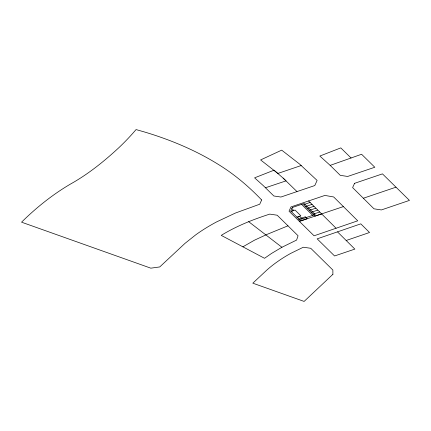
<?xml version="1.0" encoding="UTF-8"?>
<svg xmlns="http://www.w3.org/2000/svg" width="431" height="431" viewBox="0 0 431 431"><rect width="100%" height="100%" fill="white"/><g stroke="black" fill="none" stroke-linecap="round" stroke-linejoin="round"><path stroke-width="0.65" d="M242.89 246.823L254.473 240.186L266.908 234.442L287.967 225.828M281.928 247.27L271.503 253.46L264.542 258.293L221.238 235.374C236.355 226.092 252.938 219.508 269.784 214.105L277.187 215.22L298.063 235.746L296.593 240.078L281.928 247.27L248.66 221.685M330.173 165.38L361.593 154.26L374.808 167.255L347.655 176.457L340.274 175.342L330.173 165.38L319.845 156.049L340.797 147.892L351.06 157.988M337.489 231.862L317.162 238.855L334.58 255.971L354.853 249.096L337.489 231.862L360.806 223.851L369.539 232.503L346.179 240.487M336.083 228.241L314.064 235.8L289.039 211.201L290.963 206.934L324.888 195.426L333.675 196.967L357.735 220.807L336.083 228.241L308.596 200.954M301.258 165.515L277.876 173.44L260.599 159.933L281.691 150.15L299.54 164.028L317.119 180.438L314.786 185.551L280.915 197.037L273.836 195.981L263.185 185.54L254.592 177.836L274.041 170.191L283.119 178.1L296.991 191.585M363.344 198.244L395.997 187.178M265.464 187.771L286.065 180.864L283.119 178.1M310.11 202.457L303.505 204.677L315.029 216.114L343.388 206.594M291.06 211.357L293.759 210.447L291.825 208.529M291.097 211.395L295.063 210.064L300.822 215.786L296.862 217.116M305.428 206.584L312.033 204.364M307.346 208.491L313.951 206.271M309.269 210.398L315.875 208.178M311.187 212.305L317.792 210.086M297.207 217.456L299.906 216.551L302.25 218.878M313.111 214.207L319.716 211.993M299.389 221.367L321.639 213.9M301.603 204.38L312.68 215.371M261.649 199.952L259.726 204.219L235.531 212.995L216.588 221.911A203.276 117.361 0 0 0 195.782 234.798L185.007 243.364L159.734 266.94L150.823 268.168L21.55 222.18C36.312 207.607 52.604 194.543 70.517 184.037C88.21 174.167 104.13 161.345 118.956 147.601A397.118 229.276 0 0 0 133.152 132.926L136.061 129.58L144.304 131.929A256.628 148.162 0 0 1 156.361 135.749C172.799 141.276 188.848 148.005 204.132 156.2A274.569 158.522 0 0 1 217.111 163.667C233.564 173.618 248.375 186.073 261.649 199.952M292.283 207.505L290.704 211.007L299.55 219.783L315.185 214.53L304.108 203.534L292.283 207.505M354.562 183.326L352.617 187.593L374 208.82L381.37 209.935L409.45 200.404L382.459 173.871L354.562 183.326M332.904 274.305L304.114 301.42L252.819 283.178L266.261 270.598A162.934 94.071 0 0 1 275.824 262.835L279.315 260.383A152.181 87.859 0 0 1 290.618 253.444L303.279 247.232L310.746 248.283L332.861 270.038L332.904 274.305M305.186 216.868L298.581 219.088L300.499 220.995L307.104 218.776L305.186 216.868"/></g></svg>
